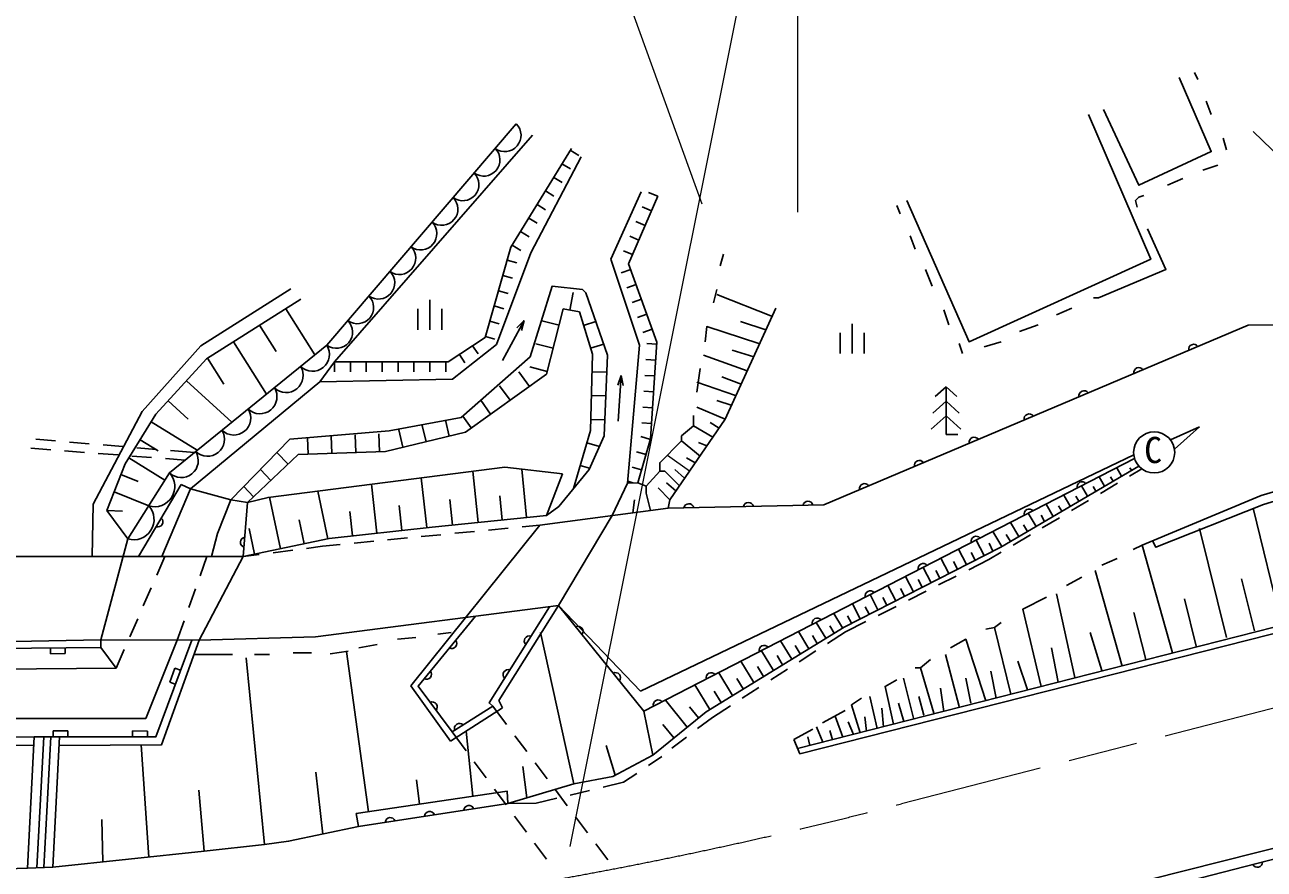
# Model space of a CAD drawing. Units: millimetres, scale not verified. Extents: x 40000 to 680000, y 20000 to 380000.
# Drawn here: x 294700 to 357108, y 271778 to 314291 of the extents above; entities that cross this region are included whole.
import ezdxf
from ezdxf.enums import TextEntityAlignment as Align

# ---------------------------------------------------------------- set-up
doc = ezdxf.new("R2010")
doc.units = ezdxf.units.MM
doc.header["$LTSCALE"] = 1000
doc.linetypes.add('CHAIN', pattern=[18.5, 12, -1.5, 3.5, -1.5])
for name, color, linetype, lineweight in [('M-BGD', 7, 'Continuous', 25), ('M-BMK', 2, 'CHAIN', 13), ('M-STR-HTXT', 7, 'Continuous', 13), ('M-STR-STRC', 7, 'Continuous', 25)]:
    doc.layers.add(name, color=color, linetype=linetype, lineweight=lineweight)
doc.styles.add('ＭＳ ゴシック', font='')
doc.styles.get('ＭＳ ゴシック').set_extended_font_data('MS Gothic')

msp = doc.modelspace()

# ---------------------------------------------------------------- linework, layer by layer
at = {"layer": 'M-BGD'}
for p, q in [((353594, 311884), (353764, 311545)), ((354187, 310445), (354441, 309767)), ((320266, 308735), (310295, 297324)), ((355034, 308582), (355203, 307989)), ((322166, 307975), (322593, 307714)), ((320174, 302810), (322723, 307642)), ((321749, 307292), (322176, 307031)), ((354780, 307227), (354018, 306973)), ((321332, 306609), (321758, 306349)), ((353002, 306550), (352240, 306211)), ((320915, 305927), (321341, 305666)), ((325739, 305873), (324215, 302486)), ((326567, 305657), (326107, 305855)), ((320497, 305244), (320924, 304983)), ((338608, 305195), (338778, 304772)), ((320080, 304561), (320507, 304301)), ((326251, 304922), (325791, 305120)), ((325934, 304187), (325475, 304385)), ((319663, 303879), (320090, 303618)), ((325618, 303453), (325159, 303650)), ((339286, 303671), (339540, 302994)), ((318454, 298200), (320174, 302810)), ((319246, 303196), (319673, 302935)), ((325302, 302718), (324843, 302915)), ((329888, 302740), (329718, 302147)), ((318995, 302441), (319475, 302303)), ((324215, 302486), (325654, 298168)), ((318774, 301672), (319255, 301534)), ((325208, 301976), (324737, 301807)), ((340048, 301978), (340386, 301131)), ((303565, 298132), (308094, 301002)), ((318553, 300903), (319034, 300765)), ((322149, 299931), (322320, 300814)), ((325479, 301223), (325008, 301054)), ((329549, 300962), (329380, 300285)), ((315098, 298939), (315098, 300439)), ((325750, 300471), (325279, 300301)), ((329549, 300708), (332343, 299607)), ((307837, 299996), (309310, 297671)), ((314498, 298939), (314498, 299989)), ((315698, 298939), (315698, 299989)), ((318333, 300134), (318813, 299996)), ((321812, 299996), (320969, 296705)), ((322628, 299838), (321812, 299996)), ((323286, 297705), (322628, 299838)), ((326021, 299718), (325550, 299549)), ((340979, 299946), (341233, 299184)), ((347414, 300031), (346652, 299692)), ((306520, 299162), (307354, 297845)), ((318112, 299365), (318593, 299227)), ((318749, 297391), (319837, 299409)), ((319837, 299409), (319482, 299033)), ((319837, 299409), (319718, 298906)), ((321599, 299166), (320727, 299389)), ((322838, 299158), (323453, 299348)), ((326292, 298965), (325821, 298796)), ((330734, 299353), (332012, 298931)), ((345720, 299184), (344789, 298845)), ((357625, 299189), (356299, 299170)), ((305204, 298328), (306872, 295695)), ((317891, 298596), (318372, 298458)), ((343858, 298337), (343011, 298083)), ((300616, 294815), (303565, 298132)), ((316230, 296444), (318454, 298200)), ((316584, 297694), (316859, 297277)), ((317251, 298135), (317527, 297718)), ((321302, 298004), (320430, 298227)), ((323181, 293861), (323286, 297705)), ((323192, 298011), (323851, 298215)), ((325654, 298168), (325054, 291220)), ((326520, 298207), (326021, 298239)), ((330311, 297914), (331412, 297575)), ((341741, 298253), (341910, 297745)), ((303897, 297500), (304725, 296193)), ((310295, 297324), (309560, 296315)), ((310295, 297324), (310295, 296824)), ((311095, 297324), (311095, 296824)), ((311895, 297324), (311895, 296824)), ((312695, 297324), (312695, 296824)), ((313495, 297324), (313495, 296824)), ((314295, 297324), (314295, 296824)), ((315095, 297324), (315095, 296824)), ((315895, 297324), (315895, 296824)), ((326468, 297408), (325970, 297441)), ((328872, 297660), (331074, 296866)), ((309560, 296315), (316230, 296444)), ((320969, 296705), (316888, 293782)), ((320108, 296088), (319584, 296820)), ((321004, 296841), (320132, 297064)), ((323262, 296826), (324010, 296805)), ((324729, 296636), (324562, 296146)), ((324577, 294330), (324729, 296636)), ((324729, 296636), (324830, 296128)), ((326417, 296610), (325918, 296642)), ((328702, 296983), (328533, 295797)), ((329803, 296559), (330772, 296202)), ((302844, 296369), (305127, 294280)), ((309560, 296315), (303044, 290933)), ((319132, 295389), (318608, 296121)), ((326365, 295812), (325866, 295844)), ((328533, 296305), (330480, 295628)), ((301923, 295363), (302929, 294442)), ((318157, 294691), (317658, 295387)), ((323229, 295626), (323960, 295606)), ((329549, 295374), (330311, 295120)), ((298141, 290154), (300616, 294815)), ((317181, 293992), (316752, 294591)), ((326313, 295013), (325814, 295046)), ((328364, 294612), (328364, 294104)), ((328533, 295035), (329972, 294443)), ((399383, 294614), (333613, 277848)), ((301068, 294307), (303385, 292868)), ((314906, 293303), (314699, 294159)), ((316072, 293585), (315880, 294379)), ((323196, 294427), (323910, 294407)), ((326261, 294215), (325762, 294247)), ((328364, 294104), (329346, 293531)), ((329210, 294273), (329660, 293988)), ((333718, 277593), (399480, 294265)), ((352391, 293387), (353846, 294045)), ((353846, 294045), (352588, 292931)), ((295256, 293422), (296253, 293339)), ((300505, 293400), (301411, 292837)), ((308967, 292668), (308937, 293502)), ((310166, 292711), (310134, 293604)), ((311366, 292754), (311333, 293654)), ((312565, 292797), (312532, 293697)), ((316888, 293782), (312860, 292808)), ((313739, 293021), (313528, 293895)), ((322333, 290948), (323181, 293861)), ((326201, 293418), (325721, 293556)), ((327771, 293342), (328702, 292580)), ((295006, 292971), (296003, 292894)), ((296701, 292840), (297698, 292763)), ((296950, 293280), (297947, 293197)), ((298396, 292710), (299393, 292633)), ((298644, 293139), (299641, 293056)), ((300338, 292998), (301335, 292915)), ((302032, 292857), (303246, 292755)), ((307957, 292173), (307399, 292763)), ((312860, 292808), (308462, 292650)), ((323004, 293252), (323638, 293067)), ((325980, 292649), (325499, 292788)), ((328618, 293257), (329041, 293088)), ((299941, 292494), (301755, 291367)), ((300091, 292579), (301088, 292502)), ((301786, 292448), (302773, 292372)), ((308462, 292650), (305911, 290239)), ((322668, 292100), (323141, 291962)), ((325700, 280735), (350541, 292633)), ((325876, 279735), (350580, 292452)), ((328025, 292495), (328448, 292241)), ((299537, 291646), (300414, 291301)), ((307085, 291348), (306562, 291902)), ((314939, 288974), (314661, 291483)), ((317520, 289235), (317263, 291817)), ((319966, 289478), (319722, 291924)), ((320961, 289578), (321782, 291680)), ((325758, 291881), (325278, 292019)), ((327432, 291903), (327923, 291463)), ((349068, 291062), (348792, 291532)), ((349499, 291315), (349375, 291526)), ((349930, 291569), (349683, 291990)), ((350944, 291935), (350321, 291565)), ((350427, 291860), (350350, 291987)), ((300425, 287518), (302578, 291140)), ((303044, 290933), (301598, 287518)), ((303044, 290933), (302578, 291140)), ((303044, 290933), (305080, 290379)), ((306213, 290524), (305724, 291041)), ((312430, 288697), (312157, 291162)), ((325570, 291225), (325054, 291220)), ((325062, 291310), (325316, 291225)), ((325993, 291056), (325570, 291225)), ((326586, 290971), (327178, 290379)), ((327009, 291225), (327487, 290827)), ((348206, 290556), (347902, 291073)), ((348637, 290809), (348499, 291044)), ((349719, 291208), (348859, 290698)), ((299192, 290769), (300946, 290079)), ((305080, 290379), (305911, 290239)), ((305911, 290239), (305699, 287518)), ((307567, 287912), (307021, 290503)), ((309966, 288417), (309461, 290816)), ((316230, 289106), (316101, 290397)), ((318743, 289356), (318621, 290579)), ((325322, 289723), (325400, 290373)), ((347344, 290049), (347011, 290615)), ((348257, 290341), (347397, 289830)), ((347775, 290302), (347623, 290561)), ((298091, 287518), (298141, 290154)), ((299896, 288406), (298826, 289838)), ((298826, 289838), (299616, 289812)), ((311198, 288560), (311061, 289793)), ((313685, 288835), (313546, 290090)), ((327094, 289955), (320629, 289107)), ((345619, 289036), (345230, 289698)), ((346050, 289289), (345870, 289596)), ((346481, 289543), (346121, 290156)), ((346912, 289796), (346746, 290079)), ((356558, 289955), (357974, 284122)), ((308767, 288165), (308514, 289364)), ((320629, 289107), (314144, 281005)), ((320629, 289107), (319737, 289019)), ((344757, 288530), (344340, 289240)), ((345188, 288783), (344994, 289114)), ((346795, 289473), (345935, 288963)), ((298532, 283327), (299896, 288406)), ((306271, 287639), (305998, 288935)), ((313965, 288454), (312969, 288356)), ((315656, 288619), (314661, 288522)), ((317348, 288785), (316353, 288688)), ((319040, 288951), (318045, 288853)), ((343005, 287566), (342607, 288348)), ((343894, 288023), (343449, 288781)), ((344326, 288277), (344117, 288632)), ((345333, 288605), (344473, 288095)), ((353848, 288939), (355203, 283436)), ((308190, 287841), (307198, 287712)), ((309688, 288035), (308884, 287931)), ((310581, 288122), (309688, 288035)), ((312273, 288288), (311277, 288191)), ((342114, 287112), (341718, 287890)), ((342560, 287339), (342360, 287730)), ((343871, 287738), (343248, 287368)), ((343450, 287794), (343251, 288185)), ((350970, 288093), (352494, 282674)), ((300704, 287518), (289951, 287518)), ((305699, 287518), (300704, 287518)), ((301346, 286589), (301751, 287518)), ((303480, 283313), (305699, 287518)), ((303871, 287518), (303527, 286548)), ((306504, 287623), (305699, 287518)), ((341223, 286658), (340828, 287432)), ((341669, 286885), (341470, 287274)), ((343248, 287368), (342229, 286854)), ((349700, 287415), (348938, 287077)), ((339442, 285749), (339050, 286517)), ((340333, 286203), (339939, 286974)), ((340778, 286431), (340581, 286818)), ((341604, 286539), (340711, 286089)), ((347922, 286484), (347160, 286061)), ((348599, 286823), (349954, 281997)), ((300666, 285031), (301066, 285948)), ((303293, 285889), (302958, 284946)), ((338551, 285295), (338161, 286059)), ((338996, 285522), (338801, 285906)), ((339887, 285976), (339691, 286362)), ((355965, 286399), (356622, 283771)), ((337660, 284841), (337272, 285601)), ((338105, 285068), (337911, 285450)), ((340086, 285774), (339193, 285323)), ((346652, 285637), (347579, 281424)), ((353086, 285383), (353679, 283013)), ((309332, 283469), (321577, 285048)), ((318570, 280269), (321577, 285048)), ((321577, 285048), (325700, 280735)), ((335882, 283926), (335434, 284655)), ((336769, 284386), (336383, 285144)), ((337215, 284613), (337021, 284994)), ((338568, 285008), (337675, 284558)), ((350546, 284706), (351139, 282335)), ((299987, 283473), (300387, 284389)), ((302724, 284287), (302379, 283316)), ((335029, 283403), (334543, 284196)), ((335455, 283665), (335232, 284029)), ((337050, 284243), (336032, 283729)), ((336324, 284159), (336131, 284538)), ((309332, 283469), (303480, 283313)), ((314394, 283436), (313462, 283351)), ((316172, 283690), (315494, 283605)), ((320659, 283690), (322352, 276070)), ((334177, 282880), (333651, 283737)), ((334603, 283142), (334360, 283538)), ((336032, 283729), (335118, 283142)), ((343519, 283944), (344358, 280588)), ((348345, 283690), (348928, 281774)), ((292009, 282882), (298527, 282948)), ((292436, 283210), (298532, 283327)), ((295986, 282922), (295989, 282622)), ((296739, 282630), (296736, 282930)), ((298532, 283327), (298527, 282948)), ((298527, 282948), (299302, 281902)), ((298532, 283327), (303480, 283313)), ((299302, 281902), (299707, 282831)), ((302379, 283316), (300794, 279369)), ((310076, 282626), (310986, 282751)), ((312008, 274673), (310896, 282738)), ((312446, 283097), (311515, 282928)), ((332398, 281788), (331790, 282779)), ((333320, 282354), (332754, 283276)), ((333748, 282617), (333485, 283046)), ((334529, 282764), (333687, 282224)), ((346398, 282928), (346726, 281202)), ((295989, 282622), (296739, 282630)), ((305165, 282589), (303218, 282589)), ((305842, 282420), (306774, 273022)), ((306266, 282589), (307028, 282589)), ((308213, 282674), (309144, 282674)), ((331407, 281180), (330753, 282246)), ((332859, 282071), (332576, 282532)), ((341064, 282589), (341741, 279965)), ((344704, 282251), (345187, 280803)), ((273522, 281704), (299302, 281902)), ((302259, 281895), (301998, 281192)), ((302540, 281791), (302259, 281895)), ((330342, 280527), (329639, 281672)), ((331903, 281484), (331598, 281980)), ((333098, 281846), (332257, 281306)), ((339794, 281912), (340471, 279626)), ((343350, 281743), (343604, 280388)), ((301998, 281192), (302279, 281088)), ((314144, 281005), (316142, 278219)), ((329196, 279824), (328441, 281055)), ((330874, 280854), (330547, 281386)), ((331668, 280927), (330826, 280387)), ((338947, 281404), (339453, 279380)), ((340810, 280896), (340979, 279711)), ((342080, 281404), (342334, 280134)), ((318758, 279894), (318570, 280269)), ((328058, 278937), (326956, 280291)), ((329769, 280175), (329418, 280748)), ((337254, 280473), (337611, 278867)), ((339709, 280473), (339963, 279541)), ((316142, 278219), (318758, 279894)), ((318275, 279978), (318962, 279058)), ((326316, 277519), (325876, 279735)), ((328618, 279392), (328162, 279953)), ((330237, 280009), (329323, 279422)), ((336008, 279762), (334861, 279144)), ((337846, 279880), (337939, 278951)), ((338693, 280134), (338969, 279213)), ((300794, 279369), (273091, 279380)), ((327381, 278385), (326830, 279063)), ((329323, 279422), (328578, 278855)), ((335896, 278430), (335498, 279488)), ((336153, 279203), (336426, 278565)), ((337000, 279457), (337090, 278734)), ((295174, 278441), (294836, 271837)), ((295308, 271852), (295664, 278440)), ((296008, 278440), (295652, 271863)), ((296441, 278439), (296115, 271878)), ((296874, 278739), (296124, 278740)), ((296124, 278740), (296124, 278440)), ((296874, 278439), (296874, 278739)), ((300874, 278735), (300124, 278736)), ((300124, 278736), (300124, 278436)), ((300874, 278435), (300874, 278735)), ((316211, 278695), (316918, 277742)), ((317257, 275456), (316932, 278725)), ((319381, 278498), (319980, 277697)), ((328021, 278431), (327275, 277864)), ((334384, 278832), (333422, 278310)), ((334231, 278005), (334135, 278437)), ((334884, 278172), (334568, 278941)), ((335362, 278294), (335231, 278769)), ((300949, 272390), (300557, 278036)), ((324434, 276512), (323967, 278004)), ((333422, 278310), (333718, 277593)), ((317335, 277180), (317931, 276377)), ((320399, 277136), (320998, 276335)), ((326100, 276993), (326771, 277444)), ((309700, 273547), (309357, 276657)), ((319977, 275370), (319775, 276943)), ((324848, 276153), (325519, 276603)), ((314571, 275055), (314418, 276277)), ((323817, 275906), (324848, 276153)), ((303465, 275749), (303726, 272683)), ((318348, 275815), (318943, 275011)), ((320453, 275102), (321483, 275348)), ((321417, 275774), (322016, 274973)), ((322164, 275511), (323136, 275744)), ((319028, 275091), (311495, 273929)), ((319028, 275091), (320453, 275102)), ((298632, 272145), (298579, 274277)), ((319360, 274449), (319956, 273646)), ((322435, 274413), (323034, 273612)), ((320373, 273084), (320969, 272281)), ((323453, 273051), (324051, 272250))]:
    msp.add_line(p, q, dxfattribs=at)
for points in [[(352832, 311630), (354441, 307905), (350800, 306211), (349022, 310021)], [(453781, 310662), (446086, 309404), (439501, 308225), (400762, 297661), (367124, 293368), (362739, 292308), (356948, 290588), (350970, 288093), (350509, 287880)], [(348260, 309767), (351393, 302486), (342249, 298337), (339116, 305449)], [(299896, 288406), (301986, 291734), (309911, 298159), (319450, 309302)], [(356558, 308921), (359352, 306211), (359436, 305957), (359690, 305703), (360029, 305619)], [(310295, 297324), (316022, 297324), (317878, 298548), (319181, 303090), (322222, 308066)], [(351476, 288304), (351655, 287990), (357070, 290135), (362964, 291927), (367374, 292934), (400856, 297254), (439575, 307816)], [(326567, 305657), (325105, 302261), (326527, 298311), (326211, 293453), (325570, 291225)], [(351054, 305703), (350800, 305619), (350631, 305449), (350716, 305111)], [(351224, 304010), (352155, 301978), (348768, 300539), (348514, 300539)], [(304103, 287518), (304403, 288685), (305080, 290379), (308044, 293427), (313039, 293850), (316680, 294527), (320151, 297575), (321252, 301131), (322776, 300962), (322945, 300793), (324046, 297660), (323876, 293596), (323114, 291903), (321590, 290040), (320961, 289578)], [(298826, 289838), (299748, 292182), (301301, 294683), (303855, 297474), (308594, 300476)], [(332512, 300031), (329972, 294443), (327178, 290379), (327094, 289955)], [(356299, 299170), (334932, 290126), (327094, 289955)], [(328956, 298337), (329041, 299099), (331666, 298253)], [(309911, 298159), (301986, 291734), (299896, 288406)], [(328364, 294104), (327771, 293596), (327771, 293342)], [(327771, 293342), (326670, 292241), (326670, 291818), (325993, 291056)], [(350580, 292452), (325876, 279735), (321577, 285048)], [(350793, 292075), (343852, 287998), (335953, 283970), (329002, 279704), (326316, 277519)], [(305911, 290239), (306953, 290495), (318878, 292024), (321782, 291680)], [(326670, 291818), (326924, 291818), (327503, 291253), (327662, 291082)], [(321577, 285048), (324269, 289584), (325054, 291220)], [(325993, 291056), (325993, 290717), (326202, 289838)], [(320961, 289578), (315209, 289004), (310030, 288431), (305699, 287518)], [(303106, 283314), (301293, 278435), (295174, 278441), (282322, 278277), (272060, 278514), (264637, 278882), (255651, 279568), (186909, 285641), (178466, 286273), (148509, 287876)], [(150648, 287415), (165465, 286569), (166820, 286569), (174186, 286145), (182906, 285553), (260292, 278779), (272060, 278102), (274939, 278102), (280104, 277933), (295153, 278017)], [(346144, 285468), (344958, 284875), (345870, 280980)], [(321119, 284989), (318080, 280148), (318275, 279978), (316211, 278695), (314504, 280997), (317396, 284509)], [(343858, 284198), (343519, 283944), (343096, 283859)], [(341318, 282928), (342080, 283351), (343083, 280257)], [(303480, 283313), (301588, 278045), (296419, 277998)], [(340302, 282335), (339794, 281912), (339540, 281912)], [(338608, 281319), (338016, 280981), (338448, 279080)], [(329565, 265485), (341611, 268164), (358953, 272636), (389926, 280694)], [(336830, 280388), (336322, 280049), (336760, 278650)], [(326316, 277519), (324306, 276444), (322352, 276070), (319028, 275091)], [(319028, 275091), (318982, 275713), (311387, 274580), (311495, 273929), (307980, 273182), (306774, 273022), (303726, 272683), (296115, 271878)], [(326113, 265321), (338714, 268067), (362192, 274000), (362246, 240428)]]:
    msp.add_lwpolyline(points, dxfattribs=at)
msp.add_circle((351567, 292761), 1035, dxfattribs=at)
for centre, radius, start, end in [((318868, 308727), 818, 234.18956, 44.68653), ((317808, 307489), 818, 234.18956, 44.68653), ((316748, 306251), 818, 234.18956, 44.68653), ((315689, 305013), 818, 234.18956, 44.68653), ((314629, 303775), 818, 234.18956, 44.68653), ((313569, 302536), 818, 234.18956, 44.68653), ((312509, 301298), 818, 234.18956, 44.68653), ((311449, 300060), 818, 234.18956, 44.68653), ((310389, 298822), 818, 234.18956, 44.68653), ((309183, 297706), 857, 226.19419, 31.86442), ((353558, 297949), 256, 35.62285, 190.26208), ((307862, 296635), 857, 226.19419, 31.86442), ((350796, 296780), 256, 35.62285, 190.26208), ((306541, 295565), 857, 226.19419, 31.86442), ((348033, 295610), 256, 35.62285, 190.26208), ((305221, 294494), 857, 226.19419, 31.86442), ((345270, 294441), 256, 35.62285, 190.26208), ((303900, 293423), 857, 226.19419, 31.86442), ((342508, 293272), 256, 35.62285, 190.26208), ((302579, 292352), 857, 226.19419, 31.86442), ((339745, 292102), 256, 35.62285, 190.26208), ((301236, 291045), 1018, 253.16174, 42.5887), ((336982, 290933), 256, 35.62285, 190.26208), ((347938, 291029), 256, 39.91839, 194.55762), ((331137, 289987), 256, 13.9282, 168.56743), ((334136, 290052), 256, 13.9282, 168.56743), ((300191, 289381), 1018, 253.16174, 42.5887), ((328137, 289922), 256, 13.9282, 168.56743), ((345271, 289656), 256, 39.91839, 194.55762), ((301398, 289266), 256, 251.94509, 46.58433), ((305812, 288241), 256, 98.22396, 252.86319), ((342604, 288283), 256, 39.91839, 194.55762), ((339936, 286910), 256, 39.91839, 194.55762), ((337269, 285537), 256, 39.91839, 194.55762), ((322552, 283753), 256, 321.65524, 116.29448), ((334602, 284164), 256, 39.91839, 194.55762), ((320103, 283265), 256, 70.56391, 225.20314), ((316196, 283140), 256, 243.20606, 37.84529), ((331934, 282790), 256, 39.91839, 194.55762), ((314924, 281596), 256, 243.20606, 37.84529), ((319040, 281571), 256, 70.56391, 225.20314), ((324439, 281421), 256, 321.65524, 116.29448), ((329267, 281417), 256, 39.91839, 194.55762), ((326600, 280044), 256, 39.91839, 194.55762), ((315216, 279943), 256, 319.24462, 113.88385), ((316585, 278861), 256, 44.53717, 199.1764), ((315083, 274425), 256, 21.44668, 176.08591), ((317060, 274730), 256, 21.44668, 176.08591), ((313107, 274120), 256, 21.44668, 176.08591), ((356761, 272128), 256, 207.13922, 1.77845)]:
    msp.add_arc(centre, radius, start, end, dxfattribs=at)
at = {"layer": 'M-BMK'}
msp.add_line((363747, 281468), (338846, 275068), dxfattribs=at)
msp.add_arc((281109, 496872), 229195, 266.02601, 284.59057, dxfattribs=at)
at = {"layer": 'M-STR-HTXT'}
for p, q in [((333613, 319673), (333613, 304857)), ((323707, 319335), (328787, 305280)), ((327058, 292629), (328177, 291831))]:
    msp.add_line(p, q, dxfattribs=at)
msp.add_lwpolyline([(357066, 333728), (334290, 333643), (322148, 272917)], dxfattribs=at)
at = {"layer": 'M-STR-STRC'}
for p, q in [((336361, 297735), (336361, 299235)), ((335761, 297735), (335761, 298785)), ((336961, 297735), (336961, 298785)), ((340546, 295572), (341086, 296063)), ((341086, 293663), (341086, 296063)), ((341626, 295572), (341086, 296063)), ((340426, 294740), (341086, 295340)), ((341746, 294740), (341086, 295340)), ((340336, 293928), (341086, 294610)), ((341836, 293928), (341086, 294610)), ((341686, 293663), (341086, 293663)), ((294836, 271837), (287276, 271519)), ((296115, 271878), (294836, 271837))]:
    msp.add_line(p, q, dxfattribs=at)

# ---------------------------------------------------------------- texts
at = {"layer": 'M-BGD', "style": 'ＭＳ ゴシック'}
msp.add_text('C', height=1320, dxfattribs=at).set_placement((351064, 291828), align=Align.BOTTOM_LEFT)

doc.saveas('drawing.dxf')
